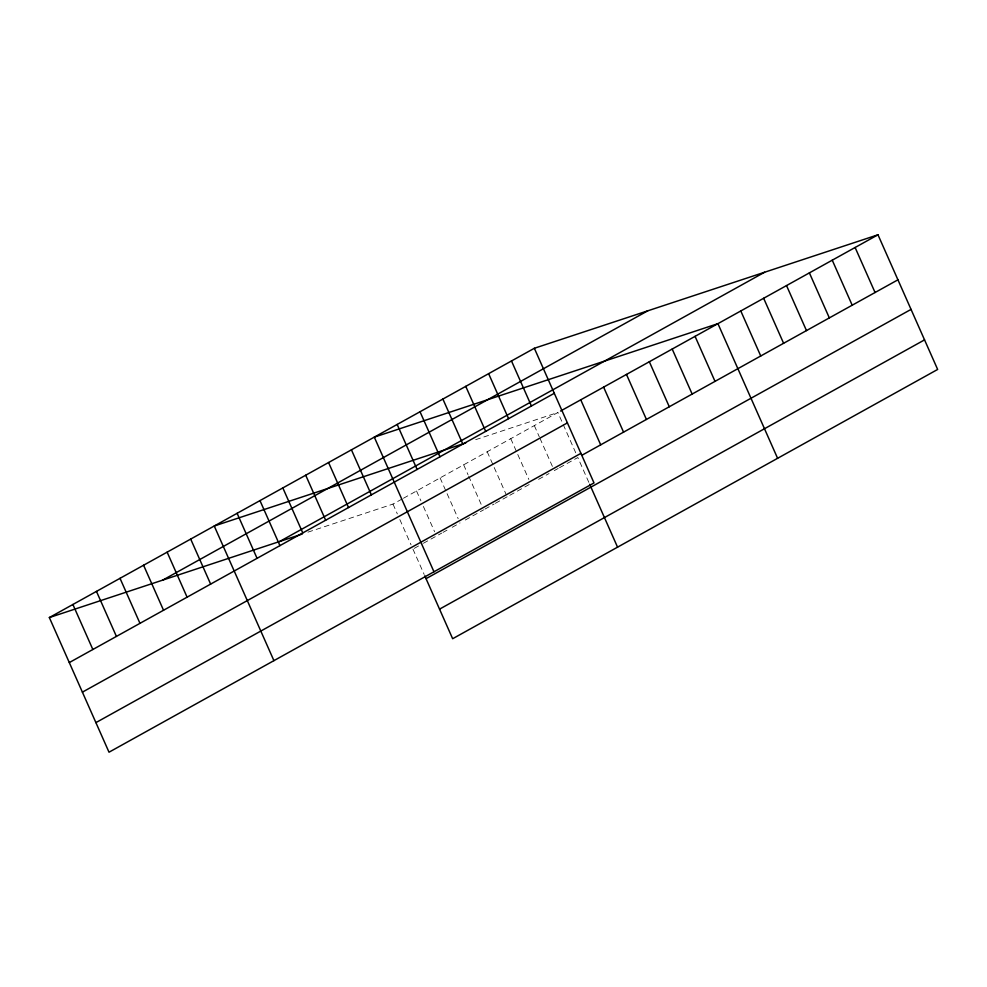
<?xml version="1.0" encoding="UTF-8"?>
<svg xmlns="http://www.w3.org/2000/svg" width="987" height="987" viewBox="0 0 987 987"><rect width="100%" height="100%" fill="white"/><g stroke="black" fill="none" stroke-linecap="round" stroke-linejoin="round"><path stroke-width="0.74" stroke-dasharray="4.93 3.7" d="M307.932 532.153L392.986 504.073L402.141 498.978M403.449 498.25L557.877 412.517L575.964 453.317M414.244 548.365L422.091 543.997M423.398 543.269L441.72 533.103M443.027 532.375L446.963 530.192M452.194 527.292L460.041 522.925M465.284 520.026L483.605 509.847M484.913 509.119L494.068 504.036M495.375 503.308L507.158 496.769M509.773 495.314L530.71 483.692M538.569 479.337L549.043 473.526M554.275 470.614L558.198 468.43M559.506 467.702L577.827 457.536L589.683 484.296M475.672 439.671L557.877 412.517M534.325 425.594L539.309 436.846M539.938 438.253L552.399 466.395M510.772 438.672L528.847 479.472M487.208 451.75L505.912 493.956M463.656 464.828L468.011 474.685M468.64 476.092L481.73 505.628M440.091 477.905L458.178 518.706M416.539 490.995L420.906 500.841M423.398 506.467L434.613 531.783M392.986 504.073L397.342 513.919M399.834 519.544L411.061 544.861M412.936 549.093L424.163 574.434"/><path stroke-width="1.48" d="M534.349 348.275L594.014 482.927L109.014 752.205L49.35 617.554L534.349 348.275L877.986 234.795L937.65 369.446L452.651 638.725L424.792 575.853M162.744 580.097L647.743 310.831M279.58 541.518L764.58 272.252M69.3 662.573L554.299 393.295M560.567 411.024L877.986 234.795M82.402 692.146L567.402 422.88M95.912 722.62L580.911 453.354M581.861 455.291L897.936 279.815M426.039 578.666L911.038 309.4M439.548 609.139L924.548 339.873M465.741 442.941L214.253 525.997L273.917 660.648M49.35 617.554L302.256 534.029M855.112 247.49L875.062 292.51M832.251 260.186L852.2 305.205M809.389 272.881L829.339 317.9M786.528 285.576L806.478 330.596M763.654 298.271L783.604 343.291M740.793 310.967L760.743 355.986M777.596 458.301L717.931 323.662L374.295 437.142L433.972 571.794M695.07 336.357L715.02 381.364M672.196 349.04L692.146 394.06M649.335 361.735L669.285 406.755M626.474 374.431L646.423 419.45M603.612 387.126L623.562 432.146M580.751 399.821L600.701 444.841M589.683 484.296L617.554 547.168M511.488 360.971L531.438 405.99M488.627 373.666L508.576 418.685M465.753 386.361L485.703 431.381M442.892 399.056L462.841 444.076M420.03 411.752L439.98 456.771M397.169 424.447L417.119 469.467M351.434 449.838L371.383 494.857M328.572 462.533L348.522 507.552M305.711 475.228L325.661 520.235M282.837 487.923L302.787 532.931M259.976 500.606L279.926 545.626M237.114 513.302L257.064 558.321M190.688 539.075L210.638 584.094M167.136 552.152L187.086 597.172M143.584 565.243L163.534 610.25M120.019 578.32L139.969 623.328M96.467 591.398L116.417 636.418M72.902 604.476L92.852 649.495"/></g></svg>
